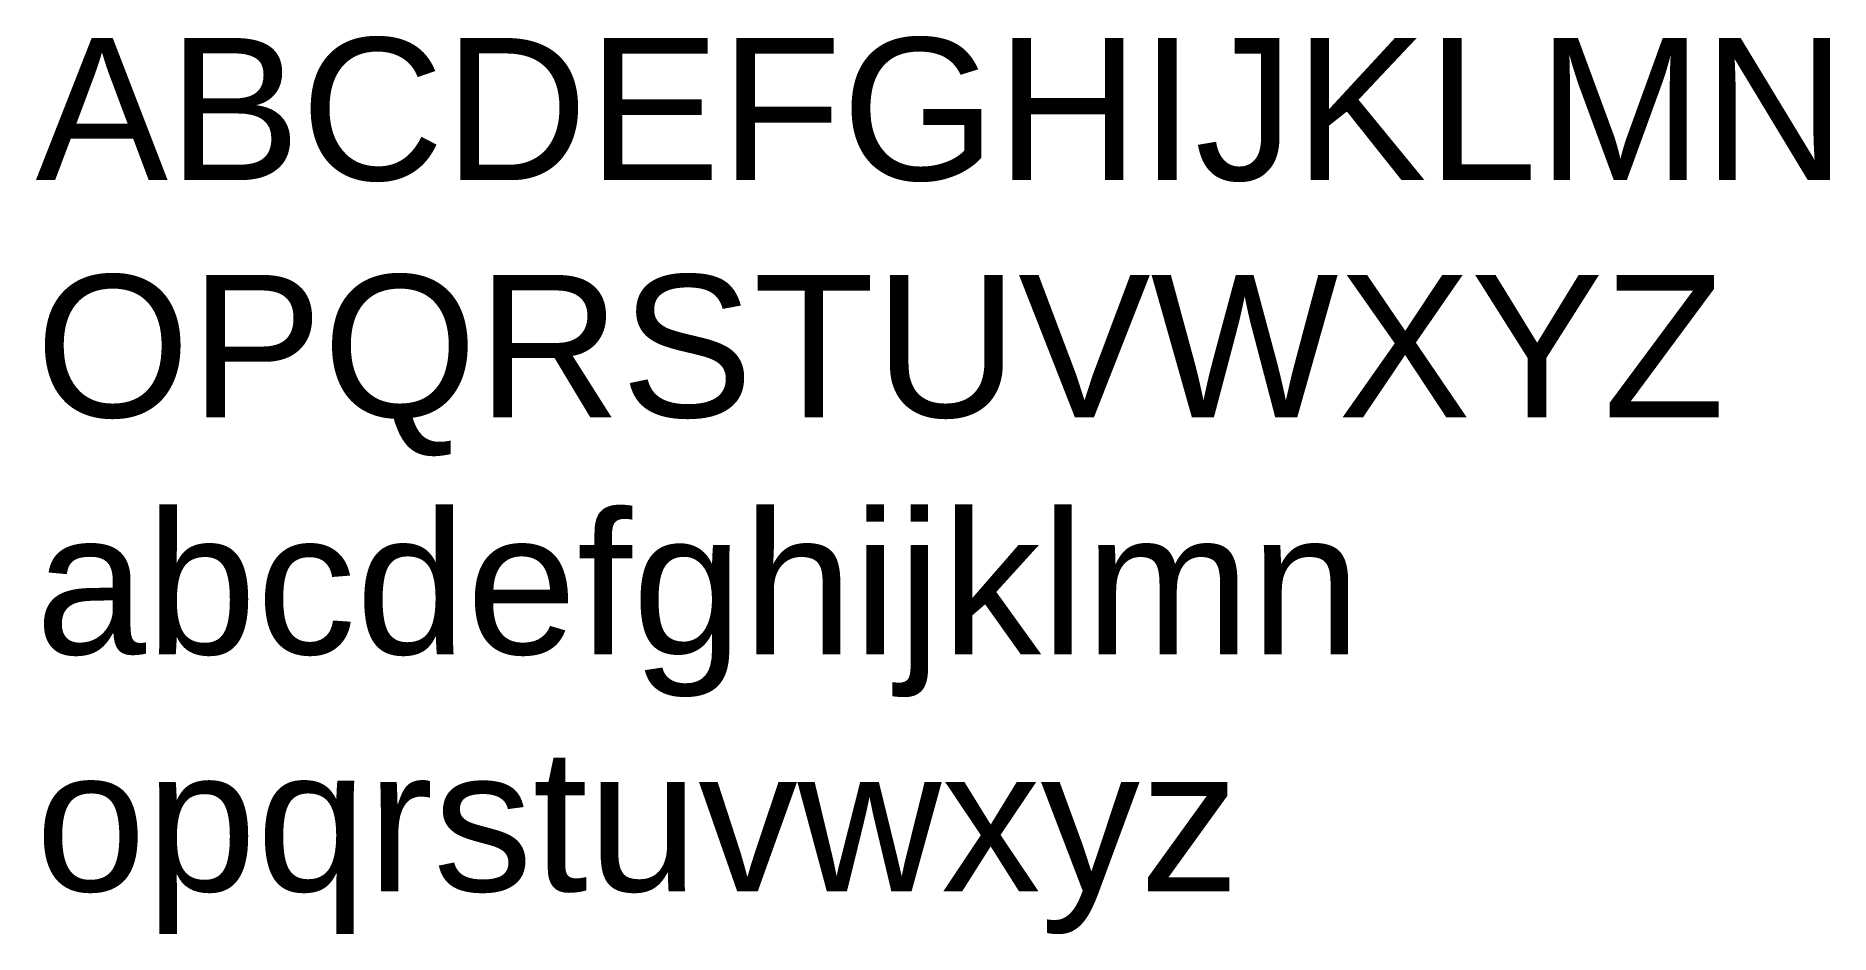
# Model space of a CAD drawing. Header units: millimetres. Extents: x 244 to 2766, y 78 to 1341.
import ezdxf

# ---------------------------------------------------------------- set-up
doc = ezdxf.new("R2010")
doc.units = ezdxf.units.MM
doc.styles.get("Standard").update_dxf_attribs({"font": 'arial.ttf'})

msp = doc.modelspace()

# ---------------------------------------------------------------- texts
at = {"insert": (243.3, 1338.3), "char_height": 200, "attachment_point": 1}
msp.add_mtext_dynamic_manual_height_columns('ABCDEFGHIJKLMN\\POPQRSTUVWXYZ\\Pabcdefghijklmn\\Popqrstuvwxyz', width=27.322, gutter_width=1000, heights=[0], dxfattribs=at)

doc.saveas('drawing.dxf')
